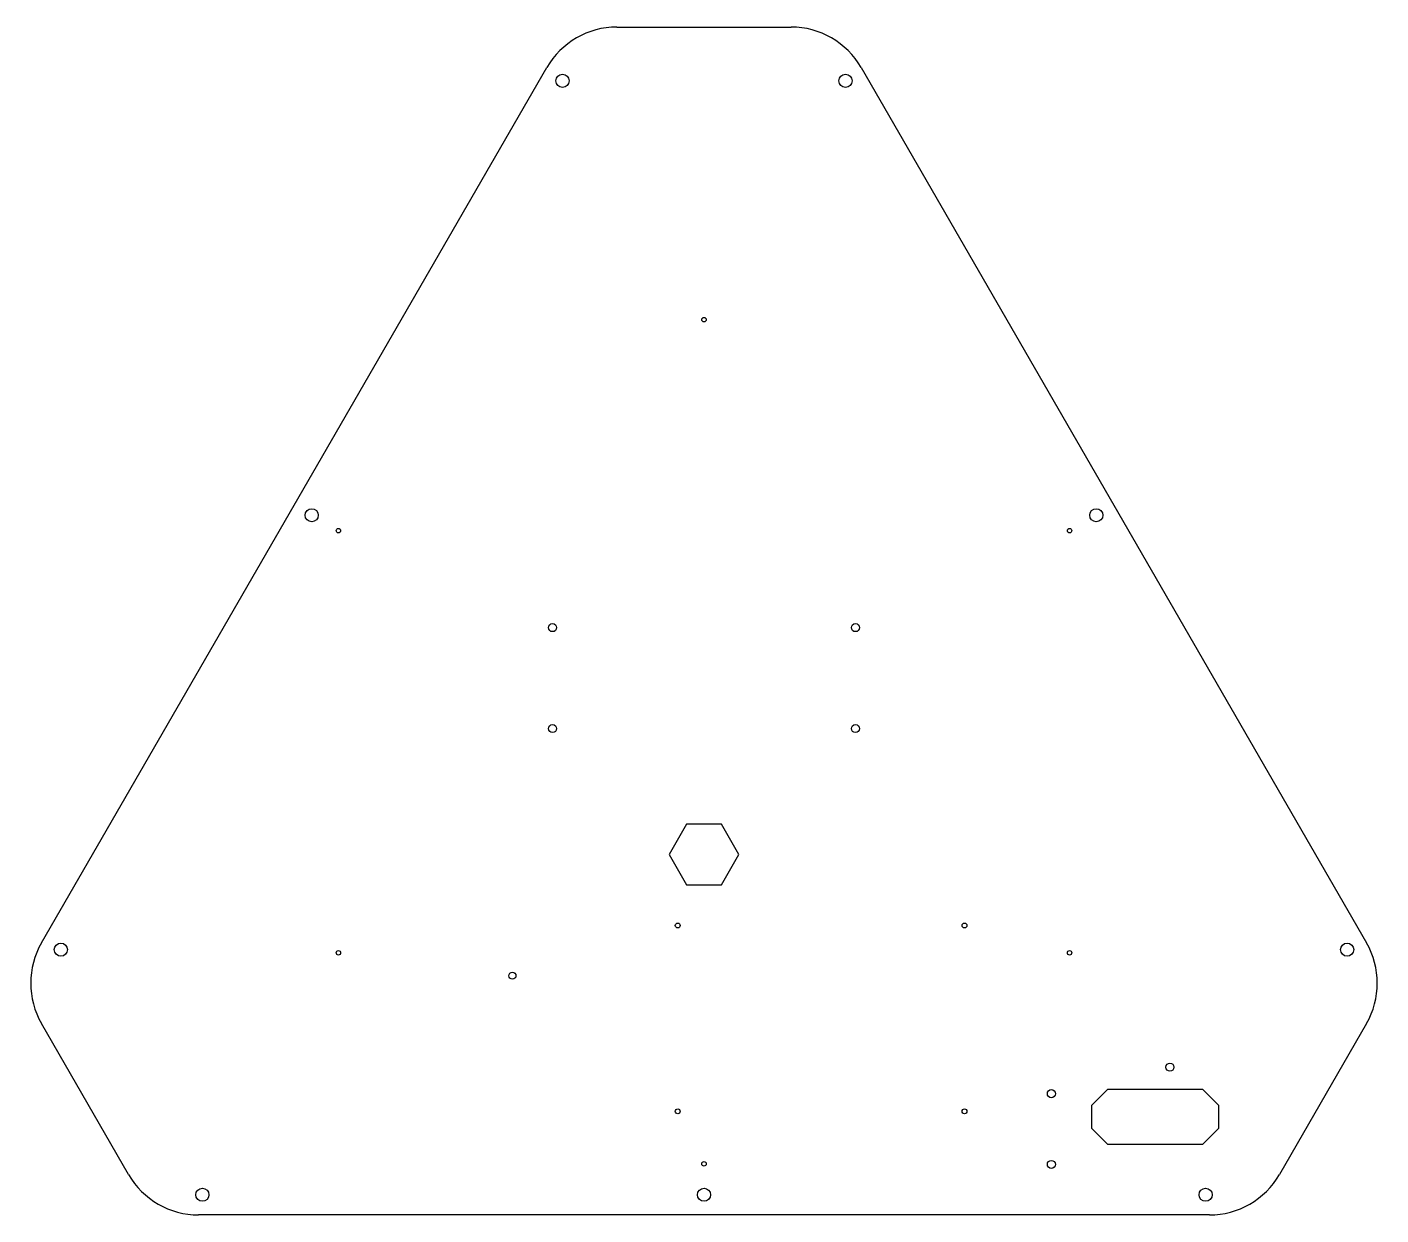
# Model space of a CAD drawing. Extents: x -835 to -165, y 266 to 854.
import ezdxf

# ---------------------------------------------------------------- set-up
doc = ezdxf.new("R2010")
doc.units = 0
doc.layers.get('0').update_dxf_attribs({"linetype": 'continuous'})

# ---------------------------------------------------------------- blocks, each defined once
blk = doc.blocks.new('SHAPE2DVIEW001')
at = {"color": 0}
for p, q in [((-543.14, 853.85), (-456.86, 853.85)), ((-828.02, 400.44), (-577.78, 833.85)), ((-422.22, 833.85), (-171.98, 400.44)), ((-508.66, 459.16), (-517.32, 444.16)), ((-491.34, 459.16), (-508.66, 459.16)), ((-482.68, 444.16), (-491.34, 459.16)), ((-517.32, 444.16), (-508.66, 429.16)), ((-491.34, 429.16), (-482.68, 444.16)), ((-508.66, 429.16), (-491.34, 429.16)), ((-784.87, 285.71), (-828.02, 360.44)), ((-171.98, 360.44), (-215.13, 285.71)), ((-300.04, 328.01), (-308.04, 320.01)), ((-300.04, 328.01), (-253.19, 328.01)), ((-245.19, 320.01), (-253.19, 328.01)), ((-308.04, 308.55), (-308.04, 320.01)), ((-245.19, 320.01), (-245.19, 308.55)), ((-300.04, 300.55), (-308.04, 308.55)), ((-253.19, 300.55), (-245.19, 308.55)), ((-253.19, 300.55), (-300.04, 300.55)), ((-249.77, 265.71), (-750.23, 265.71))]:
    blk.add_line(p, q, dxfattribs=at)
for centre, radius in [((-570.06, 827.24), 3.25), ((-429.94, 827.24), 3.25), ((-500, 709), 1.1), ((-694.24, 612.14), 3.25), ((-305.76, 612.14), 3.25), ((-681, 604.5), 1.1), ((-319, 604.5), 1.1), ((-575, 556.5), 2), ((-425, 556.5), 2), ((-575, 506.5), 2), ((-425, 506.5), 2), ((-513, 409), 1.2), ((-371, 409), 1.2), ((-818.42, 397.05), 3.25), ((-681, 395.5), 1.1), ((-319, 395.5), 1.1), ((-181.58, 397.05), 3.25), ((-594.84, 384.14), 1.75), ((-269.31, 338.88), 2), ((-328, 325.73), 2), ((-513, 317), 1.2), ((-371, 317), 1.2), ((-500, 291), 1.1), ((-328, 290.73), 2), ((-748.37, 275.71), 3.25), ((-500, 275.71), 3.25), ((-251.63, 275.71), 3.25)]:
    blk.add_circle(centre, radius, dxfattribs=at)
for centre, start, end in [((-543.14, 813.85), 90, 150), ((-456.86, 813.85), 30, 90), ((-793.38, 380.44), 150, -150), ((-206.62, 380.44), -30, 30), ((-750.23, 305.71), -150, -90), ((-249.77, 305.71), -90, -30)]:
    blk.add_arc(centre, 40, start, end, dxfattribs=at)

msp = doc.modelspace()

# ---------------------------------------------------------------- block references
at = {"color": 0}
msp.add_blockref('SHAPE2DVIEW001', (0, 0), dxfattribs=at)

doc.saveas('drawing.dxf')
